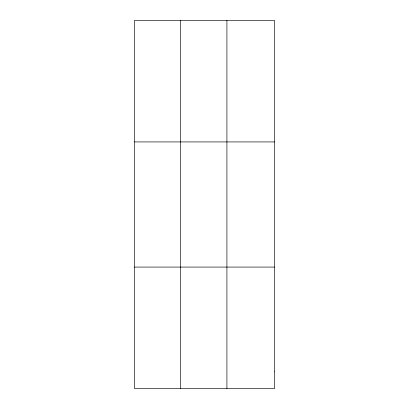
<?xml version="1.0" encoding="UTF-8"?>
<svg xmlns="http://www.w3.org/2000/svg" width="409" height="409" viewBox="0 0 409 409"><rect width="100%" height="100%" fill="white"/><g stroke="black" fill="none" stroke-linecap="round" stroke-linejoin="round"><path stroke-width="0.61" d="M180.681 20.45L180.681 388.55M226.918 20.45L226.918 388.55M134.438 141.923L274.562 141.923M134.438 267.077L274.562 267.077M274.562 371.198L274.562 388.55L134.438 388.55L134.438 20.45L274.562 20.45L274.562 371.198"/></g></svg>
